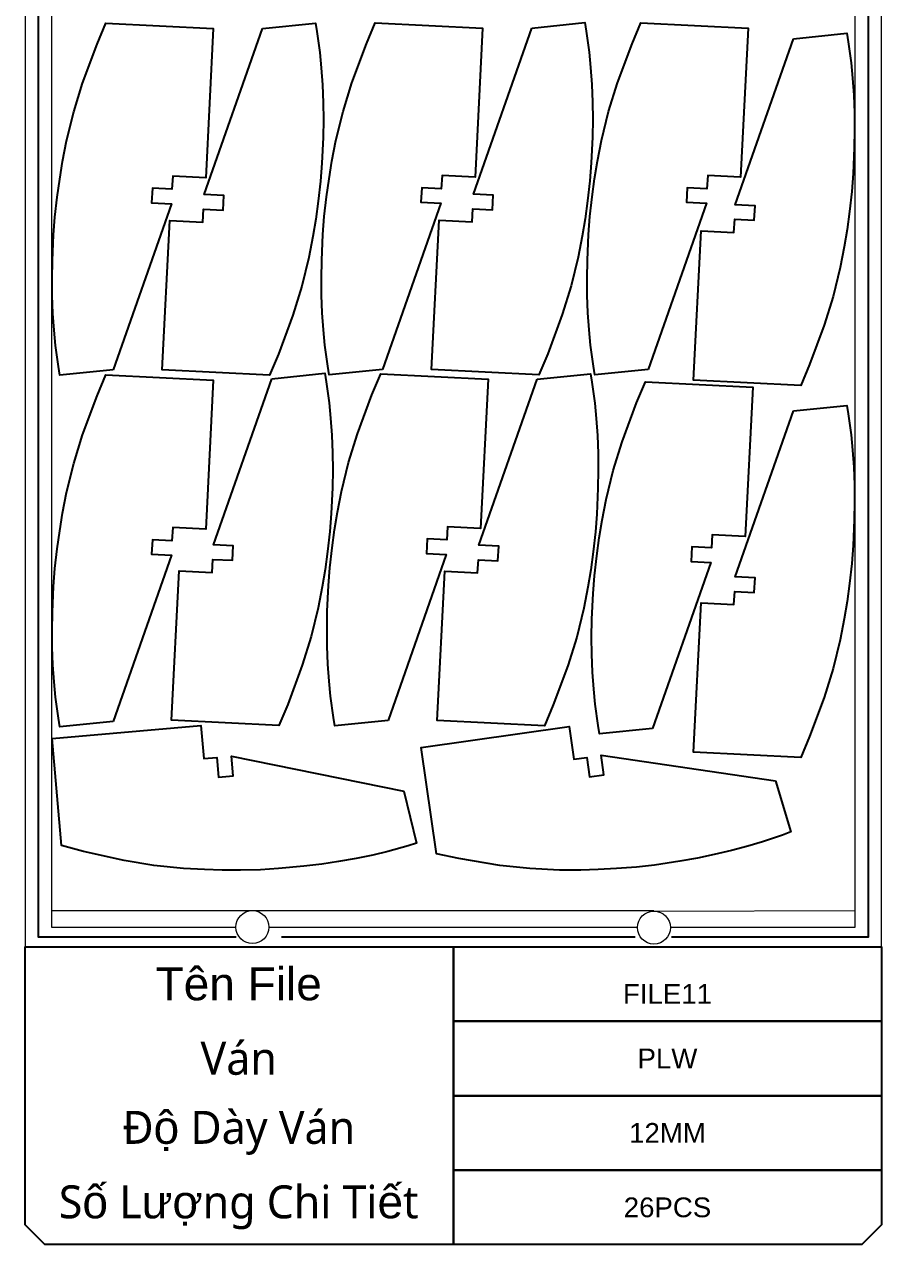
# Model space of a CAD drawing. Header units: millimetres. Extents: x -10628 to 24720, y -21829 to 4032.
# Drawn here: x 22019 to 23320, y -11150 to -9298 of the extents above; entities that cross this region are included whole.
import ezdxf
from ezdxf.enums import TextEntityAlignment as Align
from ezdxf.lldxf.tags import DXFTag

# ---------------------------------------------------------------- set-up
doc = ezdxf.new("R2010")
doc.units = ezdxf.units.MM
doc.layers.add('layer chu', color=7, linetype='Continuous', lineweight=9)
doc.layers.add('layer khung van cnc', color=7, linetype='Continuous', lineweight=25, true_color=0xfbf59b)
doc.layers.add('layer mau', color=7, linetype='Continuous')
doc.styles.add('Text Dim', font='arial.ttf')
tags = doc.linetypes.add('DATTRANHVAKEPVAN', pattern='A,32.156035,-1.521322,["DAT TRÁNH VA CHẠM KẸP VÁN",Text Dim,S=2.23494,R=0,X=0,Y=-0.877209],-47.8264', length=81.503757).pattern_tags.tags
tags[6] = DXFTag(74, 10)
tags = doc.linetypes.add('KVVIENMAY', pattern='A,46.311228,-10.280676,["KV VIỀN MÁY",Text Dim,S=10.028098,R=0,X=0,Y=-4.346144],-100.988212', length=157.580116).pattern_tags.tags
tags[6] = DXFTag(74, 10)

# ---------------------------------------------------------------- blocks, each defined once
blk = doc.blocks.new('khung van cnc')
at = {"color": 2, "linetype": 'DATTRANHVAKEPVAN', "lineweight": 5}
for p, q in [((-1453, -44.4), (-1148, -44.4)), ((-1148, -44.4), (-538.7, -44.4)), ((-539.1, -45.3), (-233, -44.4))]:
    blk.add_line(p, q, dxfattribs=at)
at = {"color": 250, "lineweight": 5}
blk.add_line((-1494.1, -99.4), (-193, -99.4), dxfattribs=at)
at = {"lineweight": 5}
blk.add_lwpolyline([(-193, -99.4), (-193, 2370.6), (-223, 2400.6), (-1463, 2400.6), (-1493, 2370.6), (-1493, -99.4)], close=True, dxfattribs=at)
at = {"color": 1, "linetype": 'KVVIENMAY'}
for points in [[(-511.9, -84.4), (-213, -84.4), (-213, 2370.6), (-228, 2385.6), (-1458, 2385.6), (-1473, 2370.6), (-1473, -84.4), (-1172.8, -84.4)], [(-1104, -84.4), (-567.2, -84.4)]]:
    blk.add_lwpolyline(points, dxfattribs=at)
at = {"lineweight": 5}
for points in [[(-513.5, -69.4), (-233, -69.4), (-233, 2370.6), (-1453, 2370.6), (-1453, -69.4), (-1173, -69.4)], [(-1123, -69.4), (-563.5, -69.4)]]:
    blk.add_lwpolyline(points, dxfattribs=at)
blk.add_lwpolyline([(-843, -551.3), (-1463, -551.3), (-1493, -521.3), (-1493, -99.4), (-843, -99.4)], close=True)
for centre in [(-1148, -69.4), (-538.5, -70.2)]:
    blk.add_circle(centre, 25, dxfattribs=at)
at = {"layer": 'layer mau'}
for points in [[(-843, -99.4), (-193, -99.4), (-193, -212.4), (-843, -212.4)], [(-843, -212.4), (-193, -212.4), (-193, -325.3), (-843, -325.3)], [(-843, -325.3), (-193, -325.3), (-193, -438.3), (-843, -438.3)], [(-843, -438.3), (-193, -438.3), (-193, -521.2), (-223, -551.2), (-843, -551.2)]]:
    blk.add_lwpolyline(points, close=True, dxfattribs=at)
at = {"color": 254, "lineweight": 5, "char_height": 50, "width": 647.53, "attachment_point": 5}
for s, insert in [('{\\fArial|b0|i0|c163|p34;Tên File}', (-1168.8, -155.9)), ('{\\fYu Gothic UI Semilight|b0|i0|c128|p34;Ván}', (-1168.8, -268.9)), ('{\\fYu Gothic UI Semilight|b0|i0|c128|p34;Đ\\fArial|b0|i0|c163|p34;ộ\\fYu Gothic UI Semilight|b0|i0|c128|p34; Dày Ván}', (-1168.8, -381.8)), ('{\\fYu Gothic UI Semilight|b0|i0|c128|p34;S\\fArial|b0|i0|c163|p34;ố\\fYu Gothic UI Semilight|b0|i0|c128|p34; L\\fArial|b0|i0|c163|p34;ượ\\fYu Gothic UI Semilight|b0|i0|c128|p34;ng Chi Ti\\fArial|b0|i0|c163|p34;ế\\fYu Gothic UI Semilight|b0|i0|c128|p34;t}', (-1168.8, -494.8))]:
    blk.add_mtext(s, dxfattribs=dict(at, insert=insert))
at = {"layer": 'layer mau'}
for tag, p in [('ÁGF', (-518, -155.9)), ('TENFILE', (-518, -268.9)), ('TENFILE', (-518, -381.8)), ('TENFILE', (-518, -494.8))]:
    blk.add_attdef(tag, text='', height=30, dxfattribs=at).set_placement(p, align=Align.MIDDLE_CENTER)

msp = doc.modelspace()

# ---------------------------------------------------------------- linework, layer by layer
for points in [[(22153.651, -9822.417), (22072.922, -9830.609), (22070.733, -9817.624), (22066.437, -9785.711), (22064.17, -9762.498), (22062.402, -9736.746), (22061.337, -9709.77), (22061.066, -9684.274), (22061.493, -9656.755), (22063.2, -9617.741), (22065.345, -9590.528), (22068.792, -9560.414), (22072.565, -9532.941), (22076.892, -9506.5), (22083.018, -9474.952), (22093.803, -9431.094), (22107.209, -9387.507), (22129.268, -9328.252), (22142.779, -9296.207), (22305.535, -9304.397), (22294.139, -9530.864), (22244.202, -9528.351), (22242.789, -9548.305), (22213.235, -9546.818), (22212.129, -9568.79), (22242.091, -9570.298)], [(22380.168, -9304.392), (22460.897, -9296.2), (22463.086, -9309.185), (22467.382, -9341.099), (22469.65, -9364.311), (22471.418, -9390.064), (22472.482, -9417.039), (22472.753, -9442.535), (22472.326, -9470.054), (22470.619, -9509.069), (22468.474, -9536.282), (22465.027, -9566.395), (22461.255, -9593.868), (22456.927, -9620.309), (22450.801, -9651.858), (22440.016, -9695.715), (22426.61, -9739.302), (22404.551, -9798.557), (22391.04, -9830.603), (22228.284, -9822.412), (22239.68, -9595.946), (22289.617, -9598.459), (22291.03, -9578.505), (22320.584, -9579.992), (22321.69, -9558.02), (22291.728, -9556.512)], [(22562.458, -9821.844), (22481.729, -9830.036), (22479.54, -9817.051), (22475.244, -9785.138), (22472.977, -9761.925), (22471.209, -9736.173), (22470.144, -9709.197), (22469.873, -9683.701), (22470.3, -9656.182), (22472.007, -9617.168), (22474.152, -9589.955), (22477.599, -9559.841), (22481.372, -9532.368), (22485.699, -9505.927), (22491.825, -9474.379), (22502.61, -9430.521), (22516.016, -9386.934), (22538.075, -9327.679), (22551.586, -9295.634), (22714.342, -9303.824), (22702.946, -9530.291), (22653.009, -9527.778), (22651.596, -9547.732), (22622.042, -9546.245), (22620.936, -9568.217), (22650.898, -9569.725)], [(22788.975, -9303.819), (22869.704, -9295.627), (22871.893, -9308.612), (22876.189, -9340.526), (22878.456, -9363.738), (22880.224, -9389.491), (22881.289, -9416.466), (22881.56, -9441.962), (22881.133, -9469.481), (22879.426, -9508.496), (22877.281, -9535.709), (22873.834, -9565.822), (22870.062, -9593.295), (22865.734, -9619.736), (22859.608, -9651.285), (22848.823, -9695.142), (22835.417, -9738.729), (22813.358, -9797.984), (22799.847, -9830.03), (22637.091, -9821.839), (22648.487, -9595.373), (22698.424, -9597.886), (22699.837, -9577.931), (22729.391, -9579.419), (22730.497, -9557.447), (22700.535, -9555.939)], [(22965.618, -9821.844), (22884.889, -9830.036), (22882.7, -9817.051), (22878.404, -9785.138), (22876.136, -9761.925), (22874.368, -9736.173), (22873.304, -9709.197), (22873.033, -9683.701), (22873.46, -9656.182), (22875.167, -9617.168), (22877.312, -9589.955), (22880.759, -9559.841), (22884.531, -9532.368), (22888.859, -9505.927), (22894.985, -9474.379), (22905.77, -9430.521), (22919.176, -9386.934), (22941.235, -9327.679), (22954.746, -9295.634), (23117.502, -9303.824), (23106.106, -9530.291), (23056.169, -9527.778), (23054.756, -9547.732), (23025.202, -9546.245), (23024.096, -9568.217), (23054.058, -9569.725)], [(23186.481, -9319.936), (23267.21, -9311.744), (23269.4, -9324.729), (23273.696, -9356.642), (23275.963, -9379.855), (23277.731, -9405.608), (23278.796, -9432.583), (23279.066, -9458.079), (23278.639, -9485.598), (23276.932, -9524.612), (23274.787, -9551.825), (23271.34, -9581.939), (23267.568, -9609.412), (23263.241, -9635.853), (23257.115, -9667.401), (23246.33, -9711.259), (23232.923, -9754.846), (23210.865, -9814.101), (23197.353, -9846.146), (23034.597, -9837.956), (23045.994, -9611.489), (23095.93, -9614.002), (23097.343, -9594.048), (23126.898, -9595.535), (23128.003, -9573.563), (23098.041, -9572.055)], [(22153.651, -10356), (22072.922, -10364.191), (22070.733, -10351.207), (22066.437, -10319.293), (22064.17, -10296.081), (22062.402, -10270.328), (22061.337, -10243.353), (22061.066, -10217.857), (22061.493, -10190.337), (22063.2, -10151.323), (22065.345, -10124.11), (22068.792, -10093.997), (22072.565, -10066.524), (22076.892, -10040.083), (22083.018, -10008.534), (22093.803, -9964.677), (22107.209, -9921.089), (22129.268, -9861.834), (22142.779, -9829.789), (22305.535, -9837.98), (22294.139, -10064.446), (22244.202, -10061.933), (22242.789, -10081.887), (22213.235, -10080.4), (22212.129, -10102.372), (22242.091, -10103.88)], [(22394.32, -9835.899), (22475.049, -9827.707), (22477.238, -9840.692), (22481.534, -9872.605), (22483.802, -9895.818), (22485.57, -9921.571), (22486.634, -9948.546), (22486.905, -9974.042), (22486.478, -10001.561), (22484.771, -10040.575), (22482.626, -10067.788), (22479.179, -10097.902), (22475.407, -10125.375), (22471.08, -10151.816), (22464.953, -10183.364), (22454.169, -10227.222), (22440.762, -10270.809), (22418.703, -10330.064), (22405.192, -10362.109), (22242.436, -10353.919), (22253.832, -10127.452), (22303.769, -10129.965), (22305.182, -10110.011), (22334.737, -10111.498), (22335.842, -10089.526), (22305.88, -10088.018)], [(22570.889, -10354.571), (22490.16, -10362.763), (22487.971, -10349.778), (22483.675, -10317.865), (22481.408, -10294.652), (22479.64, -10268.899), (22478.575, -10241.924), (22478.304, -10216.428), (22478.731, -10188.909), (22480.438, -10149.895), (22482.583, -10122.682), (22486.03, -10092.568), (22489.802, -10065.095), (22494.13, -10038.654), (22500.256, -10007.106), (22511.041, -9963.248), (22524.447, -9919.661), (22546.506, -9860.406), (22560.017, -9828.361), (22722.773, -9836.551), (22711.377, -10063.018), (22661.44, -10060.505), (22660.027, -10080.459), (22630.473, -10078.972), (22629.367, -10100.944), (22659.329, -10102.451)], [(22797.406, -9836.546), (22878.135, -9828.354), (22880.324, -9841.339), (22884.62, -9873.252), (22886.887, -9896.465), (22888.655, -9922.218), (22889.72, -9949.193), (22889.991, -9974.689), (22889.564, -10002.208), (22887.857, -10041.223), (22885.712, -10068.436), (22882.265, -10098.549), (22878.492, -10126.022), (22874.165, -10152.463), (22868.039, -10184.012), (22857.254, -10227.869), (22843.848, -10271.456), (22821.789, -10330.711), (22808.278, -10362.757), (22645.522, -10354.566), (22656.918, -10128.1), (22706.855, -10130.613), (22708.268, -10110.658), (22737.822, -10112.146), (22738.928, -10090.173), (22708.966, -10088.666)], [(22972.537, -10366.704), (22891.808, -10374.896), (22889.619, -10361.911), (22885.323, -10329.998), (22883.056, -10306.785), (22881.288, -10281.032), (22880.223, -10254.057), (22879.953, -10228.561), (22880.379, -10201.042), (22882.086, -10162.028), (22884.231, -10134.814), (22887.678, -10104.701), (22891.451, -10077.228), (22895.778, -10050.787), (22901.904, -10019.239), (22912.689, -9975.381), (22926.095, -9931.794), (22948.154, -9872.539), (22961.665, -9840.494), (23124.421, -9848.684), (23113.025, -10075.15), (23063.088, -10072.637), (23061.675, -10092.592), (23032.121, -10091.104), (23031.015, -10113.077), (23060.977, -10114.584)], [(23186.481, -9884.52), (23267.21, -9876.329), (23269.4, -9889.313), (23273.696, -9921.227), (23275.963, -9944.44), (23277.731, -9970.192), (23278.796, -9997.168), (23279.066, -10022.663), (23278.639, -10050.183), (23276.932, -10089.197), (23274.787, -10116.41), (23271.34, -10146.523), (23267.568, -10173.997), (23263.241, -10200.438), (23257.115, -10231.986), (23246.33, -10275.844), (23232.923, -10319.431), (23210.865, -10378.686), (23197.353, -10410.731), (23034.597, -10402.541), (23045.994, -10176.074), (23095.93, -10178.587), (23097.343, -10158.633), (23126.898, -10160.12), (23128.003, -10138.148), (23098.041, -10136.64)], [(22594.947, -10461.902), (22614.045, -10540.766), (22601.478, -10544.702), (22570.446, -10553.299), (22547.757, -10558.703), (22522.485, -10563.958), (22495.905, -10568.682), (22470.683, -10572.418), (22443.361, -10575.739), (22404.478, -10579.356), (22377.226, -10580.932), (22346.923, -10581.614), (22319.192, -10581.614), (22292.409, -10580.924), (22260.32, -10579.146), (22215.403, -10574.428), (22170.397, -10567.075), (22108.692, -10553.282), (22075.107, -10544.256), (22061.081, -10381.898), (22286.993, -10362.382), (22291.296, -10412.196), (22311.257, -10410.881), (22313.804, -10440.363), (22335.722, -10438.47), (22333.14, -10408.581)], [(23158.802, -10446.041), (23182.232, -10523.728), (23169.902, -10528.353), (23139.393, -10538.653), (23117.038, -10545.304), (23092.095, -10551.948), (23065.817, -10558.136), (23040.84, -10563.261), (23013.744, -10568.088), (22975.12, -10573.849), (22947.997, -10576.931), (22917.779, -10579.288), (22890.09, -10580.821), (22863.309, -10581.614), (22831.171, -10581.614), (22786.062, -10579.387), (22740.719, -10574.535), (22678.345, -10564.176), (22644.312, -10557.021), (22621.328, -10395.688), (22845.814, -10363.706), (22852.866, -10413.206), (22872.724, -10410.789), (22876.897, -10440.085), (22898.677, -10436.982), (22894.446, -10407.282)]]:
    msp.add_lwpolyline(points, close=True)

# ---------------------------------------------------------------- block references
at = {"layer": 'layer khung van cnc'}
ref = msp.add_blockref('khung van cnc', (23513.07, -10598.582), dxfattribs=at)
ref.add_attrib('TENFILE', '26PCS', dxfattribs={"layer": 'layer chu', "lineweight": 5, "height": 30, "style": 'Text Dim'}).set_placement((22995.066, -11093.341), align=Align.MIDDLE_CENTER)
ref.add_attrib('TENFILE', '12MM', dxfattribs={"layer": 'layer chu', "height": 30, "style": 'Text Dim'}).set_placement((22995.066, -10980.393), align=Align.MIDDLE_CENTER)
ref.add_attrib('TENFILE', 'PLW', dxfattribs={"layer": 'layer chu', "height": 30, "style": 'Text Dim'}).set_placement((22995.066, -10867.444), align=Align.MIDDLE_CENTER)
ref.add_attrib('ÁGF', 'FILE11', dxfattribs={"layer": 'layer chu', "height": 30, "style": 'Text Dim'}).set_placement((22995.066, -10754.496), align=Align.TOP_CENTER)

doc.saveas('drawing.dxf')
